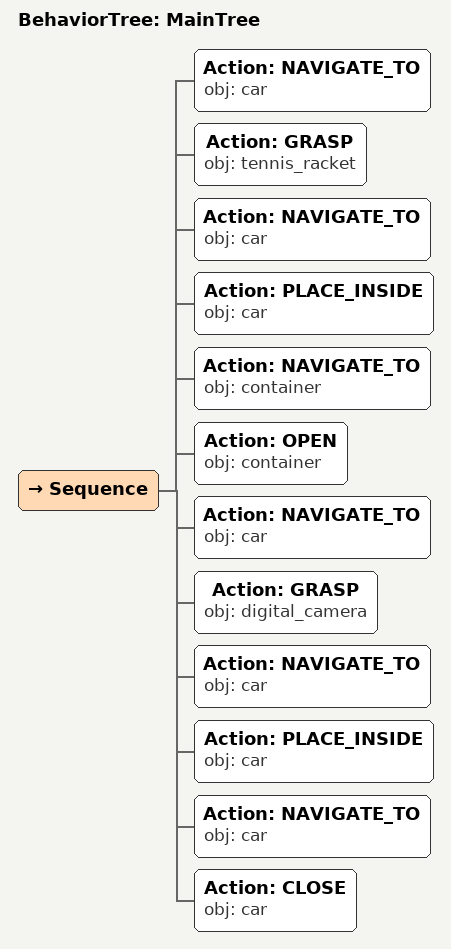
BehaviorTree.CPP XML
<root main_tree_to_execute="MainTree">
  <BehaviorTree ID="MainTree">
    <Sequence>
      <!-- Navigate to car -->
      <Action ID="NAVIGATE_TO" obj="car" />
      <!-- Grasp tennis_racket -->
      <Action ID="GRASP" obj="tennis_racket" />
      <!-- Navigate to car -->
      <Action ID="NAVIGATE_TO" obj="car" />
      <!-- Place inside car -->
      <Action ID="PLACE_INSIDE" obj="car" />
      <!-- Navigate to container -->
      <Action ID="NAVIGATE_TO" obj="container" />
      <!-- Open container -->
      <Action ID="OPEN" obj="container" />
      <!-- Navigate to car -->
      <Action ID="NAVIGATE_TO" obj="car" />
      <!-- Grasp digital_camera -->
      <Action ID="GRASP" obj="digital_camera" />
      <!-- Navigate to car -->
      <Action ID="NAVIGATE_TO" obj="car" />
      <!-- Place inside car -->
      <Action ID="PLACE_INSIDE" obj="car" />
      <!-- Navigate to car -->
      <Action ID="NAVIGATE_TO" obj="car" />
      <!-- Close car trunk -->
      <Action ID="CLOSE" obj="car" />
    </Sequence>
  </BehaviorTree>
</root>
